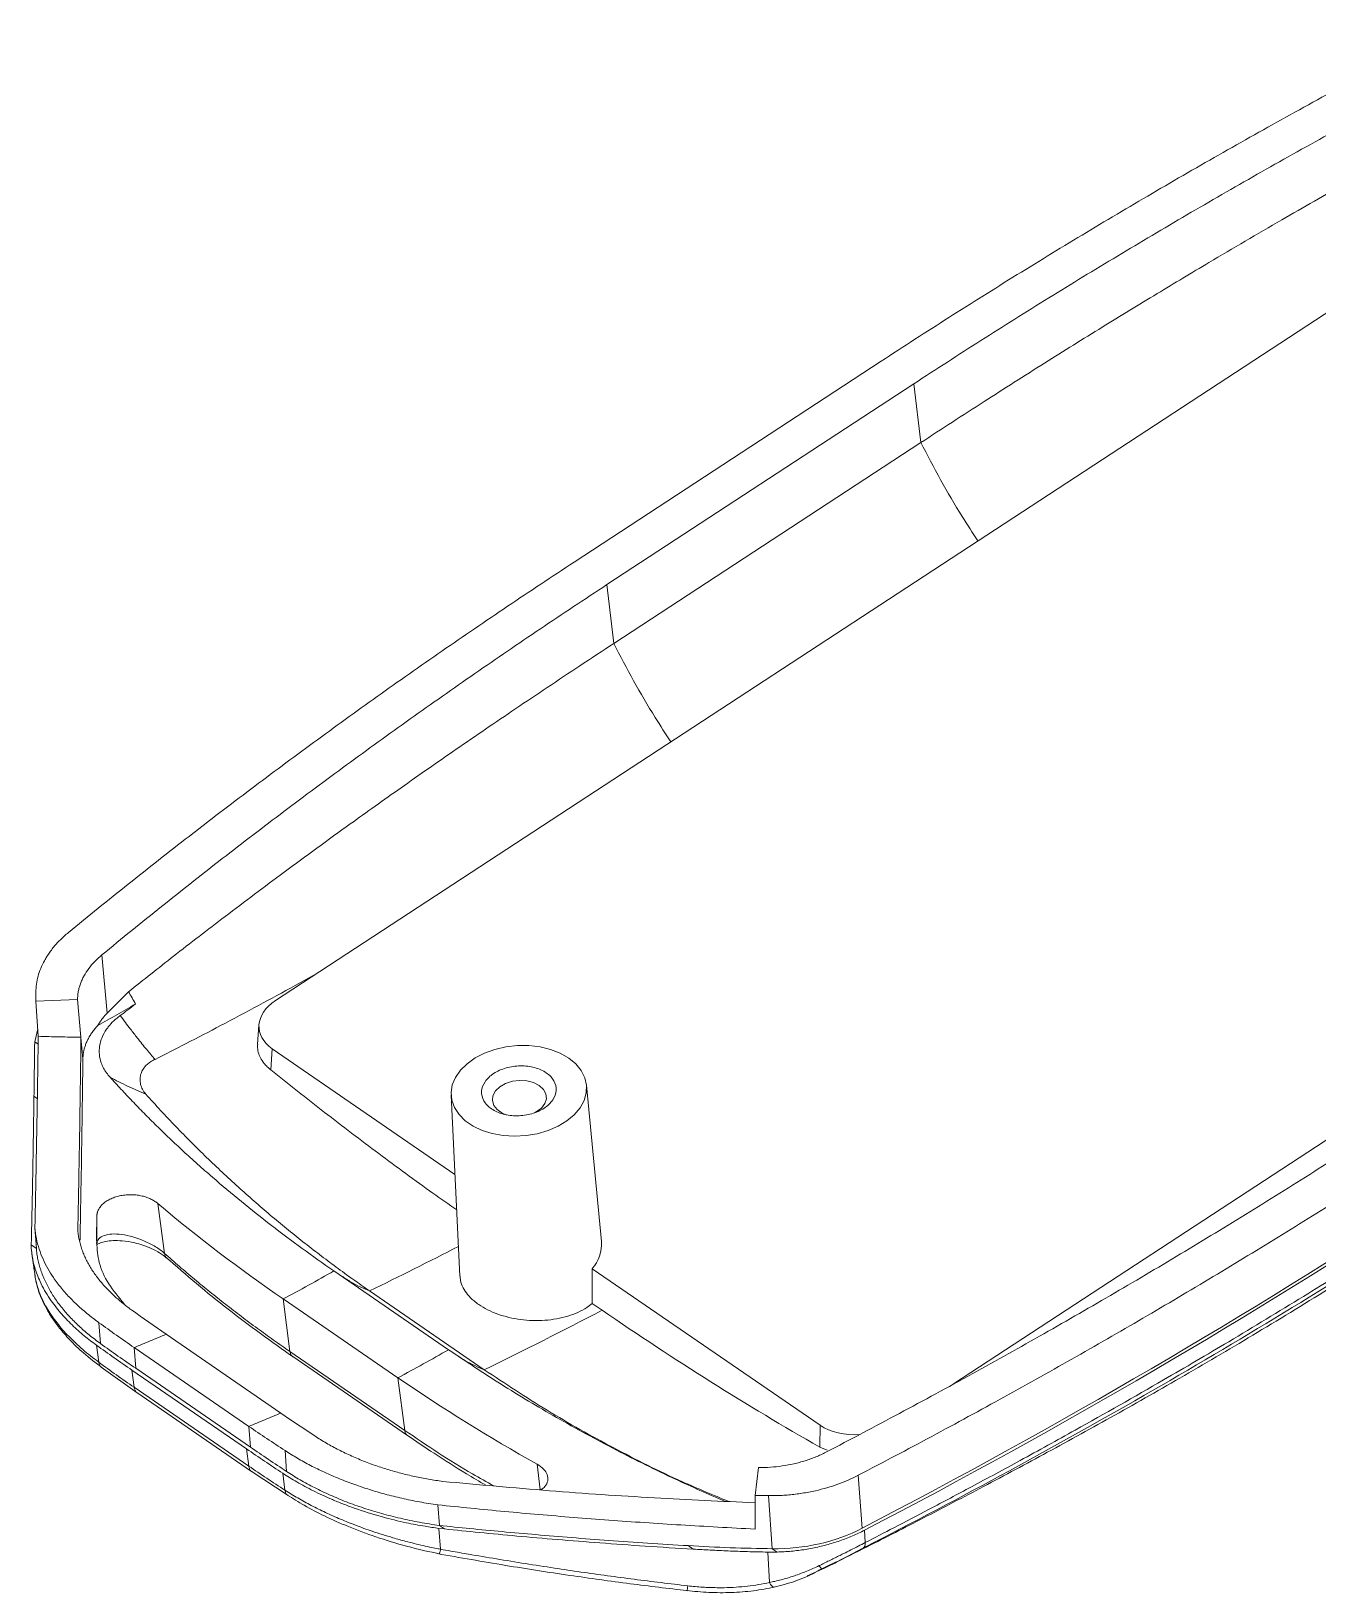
# Model space of a CAD drawing. Header units: inches. Extents: x 1127 to 2406, y 573 to 922.
# Drawn here: x 1724.12 to 1750.65, y 620.38 to 652.57 of the extents above; entities that cross this region are included whole.
import ezdxf

# ---------------------------------------------------------------- set-up
doc = ezdxf.new("R2010")
doc.units = ezdxf.units.IN

msp = doc.modelspace()

# ---------------------------------------------------------------- linework, layer by layer
at = {"color": 7, "linetype": 'Continuous', "lineweight": 15}
for p, q in [((1752.848, 648.08), (1729.162, 632.584)), ((1741.652, 645.766), (1735.321, 641.624)), ((1742.328, 645.301), (1735.997, 641.159)), ((1742.469, 644.088), (1742.328, 645.301)), ((1736.138, 639.946), (1742.469, 644.088)), ((1735.997, 641.159), (1736.138, 639.946)), ((1743.146, 624.685), (1765.557, 639.348)), ((1725.692, 632.327), (1725.584, 633.529)), ((1724.221, 632.757), (1724.219, 632.574)), ((1724.219, 632.574), (1725.08, 632.606)), ((1724.219, 632.574), (1724.269, 631.848)), ((1725.151, 631.828), (1725.08, 632.606)), ((1724.2, 631.732), (1724.259, 632)), ((1728.821, 632.085), (1728.792, 631.681)), ((1725.191, 631.381), (1725.151, 631.821)), ((1729.095, 631.591), (1729.063, 631.158)), ((1729.095, 631.591), (1732.863, 629.002)), ((1732.783, 630.637), (1732.966, 626.902)), ((1735.885, 627.619), (1735.575, 630.84)), ((1725.48, 627.574), (1725.479, 628.145)), ((1724.201, 627.899), (1724.231, 627.474)), ((1724.125, 627.478), (1724.126, 627.546)), ((1724.189, 627.029), (1724.125, 627.478)), ((1724.126, 627.546), (1724.231, 627.474)), ((1724.138, 627.361), (1724.203, 626.905)), ((1730.365, 627.012), (1732.73, 625.388)), ((1730.5, 626.925), (1730.477, 626.94)), ((1735.693, 627.058), (1740.391, 623.831)), ((1733.468, 624.974), (1731.103, 626.599)), ((1731.686, 624.81), (1729.321, 626.434)), ((1729.321, 626.434), (1729.461, 625.35)), ((1735.694, 626.341), (1735.896, 626.202)), ((1725.553, 625.514), (1725.522, 625.944)), ((1725.518, 625.129), (1725.473, 625.479)), ((1726.906, 625.706), (1729.27, 624.081)), ((1726.249, 625.432), (1728.614, 623.807)), ((1726.28, 625.004), (1726.249, 625.432)), ((1729.461, 625.35), (1731.826, 623.725)), ((1729.518, 625.244), (1731.884, 623.618)), ((1732.868, 625.298), (1732.841, 625.315)), ((1725.568, 625.028), (1726.31, 624.501)), ((1728.565, 623.343), (1726.201, 624.967)), ((1726.201, 624.967), (1726.247, 624.612)), ((1726.28, 625.004), (1728.644, 623.379)), ((1726.247, 624.612), (1728.611, 622.988)), ((1726.303, 624.506), (1728.67, 622.88)), ((1731.686, 624.81), (1731.826, 623.725)), ((1728.614, 623.807), (1728.644, 623.379)), ((1740.391, 623.831), (1740.385, 623.379)), ((1728.565, 623.343), (1728.611, 622.988)), ((1729.39, 622.878), (1729.359, 623.308)), ((1740.385, 623.379), (1740.536, 623.319)), ((1739.121, 622.958), (1739.053, 622.382)), ((1728.663, 622.885), (1729.423, 622.38)), ((1729.357, 622.492), (1729.313, 622.84)), ((1741.179, 622.8), (1741.259, 621.706)), ((1739.053, 622.382), (1739.055, 621.69)), ((1739.053, 622.382), (1739.326, 622.379)), ((1739.326, 622.379), (1739.406, 621.285)), ((1732.542, 621.764), (1732.511, 622.19)), ((1732.529, 621.704), (1732.565, 621.274)), ((1732.647, 621.692), (1732.529, 621.704)), ((1732.542, 621.764), (1732.647, 621.692)), ((1741.322, 621.412), (1741.308, 621.666)), ((1737.776, 621.276), (1737.672, 621.348)), ((1739.346, 620.588), (1739.311, 621.215)), ((1739.506, 621.216), (1739.406, 621.285)), ((1740.34, 620.827), (1740.723, 621.017)), ((1740.437, 620.86), (1740.127, 620.723))]:
    msp.add_line(p, q, dxfattribs=at)
at = {"color": 8, "linetype": 'Continuous', "lineweight": 15}
for p, q in [((1724.267, 631.686), (1724.2, 631.732)), ((1724.182, 630.616), (1724.25, 630.569)), ((1734.622, 622.496), (1734.556, 623.028))]:
    msp.add_line(p, q, dxfattribs=at)
at = {"color": 7, "linetype": 'Continuous', "lineweight": 15, "flags": 128}
for points in [[(1735.21, 631.398), (1735.355, 631.278), (1735.466, 631.143), (1735.54, 630.995), (1735.575, 630.84), (1735.57, 630.681), (1735.525, 630.524), (1735.442, 630.372), (1735.322, 630.231), (1735.169, 630.103), (1734.988, 629.994), (1734.783, 629.906), (1734.561, 629.841), (1734.329, 629.801), (1734.092, 629.788), (1733.857, 629.802), (1733.632, 629.843), (1733.422, 629.909), (1733.235, 629.998), (1733.074, 630.108), (1732.946, 630.236), (1732.853, 630.378), (1732.798, 630.53), (1732.783, 630.688), (1732.808, 630.846), (1732.872, 631.001), (1732.974, 631.148), (1733.111, 631.283), (1733.279, 631.402), (1733.473, 631.501), (1733.686, 631.578), (1733.915, 631.631), (1734.15, 631.657), (1734.387, 631.656), (1734.618, 631.629), (1734.836, 631.576), (1735.035, 631.498), (1735.21, 631.398)], [(1734.602, 630.835), (1734.485, 630.895), (1734.346, 630.931), (1734.196, 630.939), (1734.046, 630.92), (1733.906, 630.875), (1733.788, 630.807), (1733.699, 630.721), (1733.647, 630.623), (1733.635, 630.522), (1733.665, 630.424), (1733.734, 630.336), (1733.836, 630.265), (1733.919, 630.231)], [(1734.504, 630.271), (1734.54, 630.29), (1734.644, 630.368), (1734.715, 630.46), (1734.747, 630.561), (1734.738, 630.661), (1734.689, 630.755), (1734.602, 630.835)], [(1726.735, 628.402), (1726.803, 627.888), (1726.871, 627.374)]]:
    msp.add_lwpolyline(points, dxfattribs=at)
at = {"color": 7, "linetype": 'Continuous', "lineweight": 15}
for centre, radius, start, end in [((1747.985, 653.654), 33.004, 229.919, 235.5633), ((1735.131, 627.564), 0.756, 318.0047, 4.1363), ((1688.791, 716.341), 101.705, 296.05775, 297.59072), ((1747.661, 656.602), 37.816, 234.1657, 235.5123), ((1752.655, 655.387), 37.077, 235.5587, 240.7815), ((1750.882, 655.539), 38.165, 235.5107, 236.8323), ((1750.659, 655.897), 38.933, 235.5125, 236.8316)]:
    msp.add_arc(centre, radius, start, end, dxfattribs=at)
at = {"color": 8, "linetype": 'Continuous', "lineweight": 15}
msp.add_arc((1686.599, 717.618), 101.317, 296.05629, 297.21602, dxfattribs=at)
at = {"color": 7, "linetype": 'Continuous', "lineweight": 15}
for centre, major_axis, ratio, start_param, end_param in [((1729.875, 632.098), (1.053, 0.083), 0.662826, 2.260509, 3.827191), ((1741.165, 624.341), (1.049, 0.085), 0.668196, 3.829214, 4.706336)]:
    msp.add_ellipse(centre, major_axis=major_axis, ratio=ratio, start_param=start_param, end_param=end_param, dxfattribs=at)
for points, knots in [([(1753.291, 652.568), (1753.037, 652.435), (1752.529, 652.169), (1751.773, 651.766), (1751.021, 651.36), (1750.274, 650.951), (1749.531, 650.538), (1748.793, 650.121), (1748.059, 649.701), (1747.329, 649.278), (1746.604, 648.851), (1745.883, 648.421), (1745.166, 647.987), (1744.454, 647.55), (1743.747, 647.109), (1743.044, 646.665), (1742.345, 646.217), (1741.883, 645.916), (1741.652, 645.766)], [0, 0, 0, 0, 0.062561, 0.125097, 0.187613, 0.250111, 0.312596, 0.37507, 0.437537, 0.5, 0.562463, 0.62493, 0.687404, 0.749889, 0.812387, 0.874903, 0.937439, 1, 1, 1, 1]), ([(1742.328, 645.301), (1742.557, 645.45), (1743.015, 645.749), (1743.707, 646.192), (1744.404, 646.633), (1745.106, 647.069), (1745.811, 647.503), (1746.521, 647.933), (1747.236, 648.359), (1747.955, 648.783), (1748.678, 649.202), (1749.405, 649.619), (1750.137, 650.031), (1750.874, 650.441), (1751.614, 650.847), (1752.36, 651.249), (1753.109, 651.649), (1753.612, 651.912), (1753.863, 652.044)], [0, 0, 0, 0, 0.062561, 0.125097, 0.187613, 0.250111, 0.312596, 0.37507, 0.437537, 0.5, 0.562463, 0.62493, 0.687404, 0.749889, 0.812387, 0.874903, 0.937439, 1, 1, 1, 1]), ([(1753.94, 650.916), (1753.737, 650.807), (1753.316, 650.582), (1752.666, 650.228), (1751.976, 649.848), (1751.05, 649.33), (1749.852, 648.647), (1748.548, 647.883), (1747.316, 647.145), (1746.186, 646.455), (1744.995, 645.713), (1743.746, 644.919), (1742.902, 644.37), (1742.469, 644.088)], [0, 0, 0, 0, 0.050761, 0.105236, 0.163424, 0.22532, 0.340505, 0.470168, 0.563389, 0.662984, 0.768946, 0.881279, 1, 1, 1, 1]), ([(1735.321, 641.624), (1735.091, 641.472), (1734.63, 641.17), (1733.946, 640.713), (1733.267, 640.252), (1732.592, 639.789), (1731.923, 639.322), (1731.258, 638.853), (1730.599, 638.38), (1729.945, 637.904), (1729.296, 637.426), (1728.652, 636.944), (1728.012, 636.459), (1727.378, 635.971), (1726.749, 635.48), (1726.125, 634.986), (1725.506, 634.49), (1725.098, 634.156), (1724.893, 633.989)], [0, 0, 0, 0, 0.062561, 0.125097, 0.187613, 0.250111, 0.312596, 0.37507, 0.437537, 0.5, 0.562463, 0.62493, 0.687404, 0.749889, 0.812387, 0.874903, 0.937439, 1, 1, 1, 1]), ([(1725.584, 633.529), (1725.787, 633.696), (1726.195, 634.029), (1726.813, 634.526), (1727.436, 635.02), (1728.064, 635.511), (1728.697, 635.998), (1729.335, 636.483), (1729.979, 636.964), (1730.627, 637.443), (1731.28, 637.918), (1731.939, 638.39), (1732.602, 638.86), (1733.271, 639.326), (1733.944, 639.789), (1734.623, 640.249), (1735.307, 640.706), (1735.767, 641.008), (1735.997, 641.159)], [0, 0, 0, 0, 0.062562, 0.125099, 0.187615, 0.250113, 0.312597, 0.375071, 0.437537, 0.5, 0.562463, 0.624929, 0.687403, 0.749887, 0.812385, 0.874901, 0.937438, 1, 1, 1, 1]), ([(1736.138, 639.946), (1735.905, 639.793), (1735.445, 639.492), (1734.772, 639.044), (1734.122, 638.608), (1733.496, 638.183), (1732.893, 637.769), (1732.313, 637.367), (1731.756, 636.977), (1731.222, 636.598), (1730.413, 636.019), (1729.378, 635.264), (1728.164, 634.353), (1727.097, 633.532), (1726.44, 633.011), (1726.132, 632.767)], [0, 0, 0, 0, 0.066246, 0.130608, 0.193088, 0.25369, 0.312416, 0.369266, 0.424241, 0.477338, 0.528558, 0.666575, 0.791166, 0.902314, 1, 1, 1, 1]), ([(1724.893, 633.989), (1724.863, 633.964), (1724.803, 633.913), (1724.72, 633.834), (1724.643, 633.753), (1724.572, 633.67), (1724.507, 633.584), (1724.449, 633.496), (1724.383, 633.385), (1724.318, 633.248), (1724.263, 633.086), (1724.228, 632.922), (1724.223, 632.812), (1724.221, 632.757)], [0, 0, 0, 0, 0.071866, 0.143287, 0.214443, 0.285516, 0.356687, 0.42814, 0.500052, 0.625491, 0.749978, 0.87449, 1, 1, 1, 1]), ([(1725.08, 632.606), (1725.081, 632.633), (1725.083, 632.688), (1725.094, 632.77), (1725.113, 632.851), (1725.138, 632.932), (1725.171, 633.012), (1725.224, 633.118), (1725.306, 633.247), (1725.43, 633.394), (1725.532, 633.484), (1725.584, 633.529)], [0, 0, 0, 0, 0.083703, 0.166838, 0.249687, 0.332536, 0.415672, 0.499376, 0.666572, 0.832672, 1, 1, 1, 1]), ([(1726.678, 631.373), (1726.892, 631.482), (1727.343, 631.71), (1728.054, 632.081), (1728.803, 632.479), (1729.48, 632.847), (1729.897, 633.08), (1730.062, 633.173)], [0, 0, 0, 0, 0.189283, 0.399276, 0.629978, 0.852983, 1, 1, 1, 1]), ([(1726.132, 632.767), (1726.059, 632.694), (1725.912, 632.548), (1725.765, 632.401), (1725.692, 632.327)], [0, 0, 0, 0, 0.498675, 1, 1, 1, 1]), ([(1725.497, 632.071), (1725.628, 632.143), (1725.89, 632.287), (1726.148, 632.44), (1726.277, 632.516)], [0, 0, 0, 0, 0.499717, 1, 1, 1, 1]), ([(1725.692, 632.327), (1725.674, 632.309), (1725.638, 632.271), (1725.588, 632.208), (1725.54, 632.142), (1725.512, 632.095), (1725.497, 632.071)], [0, 0, 0, 0, 0.245122, 0.492906, 0.744246, 1, 1, 1, 1]), ([(1725.96, 632.275), (1725.938, 632.259), (1725.893, 632.225), (1725.832, 632.172), (1725.775, 632.115), (1725.724, 632.056), (1725.653, 631.96), (1725.578, 631.825), (1725.529, 631.649), (1725.522, 631.472), (1725.556, 631.32), (1725.611, 631.195), (1725.672, 631.095), (1725.727, 631.035), (1725.754, 631.004)], [0, 0, 0, 0, 0.047543, 0.095477, 0.14402, 0.193384, 0.243773, 0.374641, 0.506085, 0.635864, 0.764584, 0.844998, 0.923178, 1, 1, 1, 1]), ([(1726.277, 632.516), (1726.224, 632.475), (1726.119, 632.394), (1726.013, 632.315), (1725.96, 632.275)], [0, 0, 0, 0, 0.504796, 1, 1, 1, 1]), ([(1725.96, 632.275), (1726.031, 632.182), (1726.146, 632.028), (1726.328, 631.794), (1726.495, 631.585), (1726.62, 631.44), (1726.678, 631.373)], [0, 0, 0, 0, 0.304982, 0.501363, 0.77127, 1, 1, 1, 1]), ([(1725.497, 632.071), (1725.476, 632.048), (1725.434, 632.001), (1725.38, 631.929), (1725.332, 631.858), (1725.293, 631.786), (1725.26, 631.715), (1725.234, 631.645), (1725.215, 631.577), (1725.201, 631.51), (1725.193, 631.445), (1725.191, 631.402), (1725.191, 631.381)], [0, 0, 0, 0, 0.111334, 0.220596, 0.327578, 0.432094, 0.533981, 0.633104, 0.729347, 0.822621, 0.912855, 1, 1, 1, 1]), ([(1724.193, 631.602), (1724.192, 631.51), (1724.191, 631.331), (1724.188, 631.076), (1724.185, 630.839), (1724.183, 630.689), (1724.182, 630.616)], [0, 0, 0, 0, 0.272569, 0.530091, 0.772569, 1, 1, 1, 1]), ([(1724.2, 631.732), (1724.198, 631.711), (1724.194, 631.667), (1724.193, 631.624), (1724.193, 631.602)], [0, 0, 0, 0, 0.500015, 1, 1, 1, 1]), ([(1724.269, 631.848), (1724.267, 631.666), (1724.262, 631.305), (1724.254, 630.775), (1724.246, 630.26), (1724.237, 629.759), (1724.228, 629.272), (1724.219, 628.8), (1724.21, 628.343), (1724.204, 628.046), (1724.201, 627.899)], [0, 0, 0, 0, 0.132513, 0.262858, 0.391046, 0.517086, 0.64099, 0.762768, 0.882434, 1, 1, 1, 1]), ([(1724.269, 631.848), (1724.416, 631.844), (1724.71, 631.836), (1725.004, 631.831), (1725.151, 631.828)], [0, 0, 0, 0, 0.499287, 1, 1, 1, 1]), ([(1725.151, 631.821), (1725.148, 631.638), (1725.144, 631.275), (1725.136, 630.742), (1725.129, 630.223), (1725.121, 629.718), (1725.112, 629.228), (1725.104, 628.752), (1725.095, 628.291), (1725.089, 627.992), (1725.086, 627.844)], [0, 0, 0, 0, 0.132488, 0.262834, 0.391014, 0.517053, 0.640981, 0.762808, 0.882495, 1, 1, 1, 1]), ([(1728.795, 631.68), (1728.794, 631.667), (1728.786, 631.614), (1728.804, 631.52), (1728.849, 631.402), (1728.915, 631.303), (1728.989, 631.221), (1729.038, 631.179), (1729.063, 631.158)], [0, 0, 0, 0, 0.075241, 0.2923279, 0.5037654, 0.7213151, 0.8598238, 1, 1, 1, 1]), ([(1725.131, 627.648), (1725.138, 628.001), (1725.153, 628.778), (1725.173, 630.026), (1725.185, 630.931), (1725.191, 631.381)], [0, 0, 0, 0, 0.296212, 0.650475, 1, 1, 1, 1]), ([(1726.678, 631.373), (1726.662, 631.365), (1726.63, 631.35), (1726.587, 631.323), (1726.548, 631.295), (1726.513, 631.266), (1726.466, 631.22), (1726.416, 631.152), (1726.377, 631.058), (1726.364, 630.958), (1726.377, 630.857), (1726.415, 630.755), (1726.461, 630.69), (1726.485, 630.657)], [0, 0, 0, 0, 0.053092, 0.105078, 0.155578, 0.204201, 0.250548, 0.376747, 0.500466, 0.624569, 0.750225, 0.871229, 1, 1, 1, 1]), ([(1725.754, 631.004), (1725.827, 630.923), (1725.976, 630.759), (1726.209, 630.511), (1726.454, 630.259), (1726.71, 630.003), (1726.979, 629.743), (1727.26, 629.479), (1727.555, 629.211), (1727.952, 628.862), (1728.456, 628.438), (1729.073, 627.949), (1729.708, 627.472), (1730.146, 627.165), (1730.365, 627.012)], [0, 0, 0, 0, 0.056196, 0.113979, 0.173349, 0.234306, 0.296851, 0.360982, 0.426701, 0.494005, 0.62129, 0.748057, 0.874296, 1, 1, 1, 1]), ([(1725.754, 631.004), (1725.813, 630.972), (1725.93, 630.909), (1726.111, 630.821), (1726.294, 630.739), (1726.422, 630.684), (1726.485, 630.657)], [0, 0, 0, 0, 0.2522985, 0.5044312, 0.7591372, 1, 1, 1, 1]), ([(1729.063, 631.158), (1729.433, 630.863), (1730.174, 630.273), (1731.29, 629.428), (1732.199, 628.759), (1732.736, 628.384), (1732.899, 628.27)], [0, 0, 0, 0, 0.290622, 0.581411, 0.872706, 1, 1, 1, 1]), ([(1734.746, 631.095), (1734.678, 631.141), (1734.596, 631.178), (1734.413, 631.228), (1734.313, 631.24), (1734.112, 631.238), (1734.011, 631.223), (1733.822, 631.169), (1733.734, 631.13), (1733.586, 631.033), (1733.525, 630.975), (1733.441, 630.85), (1733.416, 630.782), (1733.408, 630.648), (1733.424, 630.58), (1733.493, 630.457), (1733.546, 630.4), (1733.614, 630.354)], [0, 0, 0, 0, 0.125, 0.125, 0.25, 0.25, 0.375, 0.375, 0.5, 0.5, 0.625, 0.625, 0.75, 0.75, 0.875, 0.875, 1, 1, 1, 1]), ([(1733.614, 630.354), (1733.682, 630.307), (1733.765, 630.27), (1733.948, 630.22), (1734.047, 630.208), (1734.248, 630.211), (1734.35, 630.225), (1734.539, 630.279), (1734.626, 630.318), (1734.775, 630.415), (1734.835, 630.473), (1734.92, 630.598), (1734.944, 630.666), (1734.953, 630.801), (1734.937, 630.868), (1734.868, 630.991), (1734.815, 631.048), (1734.746, 631.095)], [0, 0, 0, 0, 0.125, 0.125, 0.25, 0.25, 0.375, 0.375, 0.5, 0.5, 0.625, 0.625, 0.75, 0.75, 0.875, 0.875, 1, 1, 1, 1]), ([(1726.485, 630.657), (1726.587, 630.544), (1726.792, 630.32), (1727.104, 629.99), (1727.42, 629.667), (1727.74, 629.352), (1728.063, 629.044), (1728.39, 628.743), (1728.72, 628.45), (1729.053, 628.163), (1729.389, 627.884), (1729.727, 627.613), (1730.068, 627.348), (1730.41, 627.091), (1730.755, 626.841), (1730.987, 626.679), (1731.103, 626.599)], [0, 0, 0, 0, 0.074558, 0.148608, 0.222185, 0.295317, 0.368015, 0.440263, 0.512042, 0.583334, 0.654124, 0.724395, 0.794132, 0.863321, 0.931948, 1, 1, 1, 1]), ([(1724.182, 630.616), (1724.18, 630.44), (1724.174, 630.096), (1724.166, 629.601), (1724.158, 629.134), (1724.15, 628.696), (1724.142, 628.288), (1724.134, 627.906), (1724.129, 627.664), (1724.126, 627.546)], [0, 0, 0, 0, 0.16599, 0.32427, 0.474838, 0.617695, 0.752841, 0.880277, 1, 1, 1, 1]), ([(1752.142, 630.066), (1751.911, 629.916), (1751.45, 629.615), (1750.751, 629.168), (1750.049, 628.724), (1749.342, 628.284), (1748.63, 627.847), (1747.915, 627.414), (1747.194, 626.984), (1746.469, 626.558), (1745.74, 626.135), (1745.006, 625.716), (1744.268, 625.3), (1743.526, 624.887), (1742.779, 624.479), (1742.027, 624.073), (1741.271, 623.671), (1740.764, 623.406), (1740.51, 623.273)], [0, 0, 0, 0, 0.062562, 0.125099, 0.187615, 0.250113, 0.312597, 0.375071, 0.437537, 0.5, 0.562463, 0.624929, 0.687403, 0.749887, 0.812385, 0.874901, 0.937438, 1, 1, 1, 1]), ([(1741.179, 622.8), (1741.433, 622.932), (1741.941, 623.198), (1742.697, 623.601), (1743.449, 624.007), (1744.196, 624.417), (1744.939, 624.83), (1745.677, 625.246), (1746.411, 625.666), (1747.141, 626.09), (1747.866, 626.516), (1748.587, 626.947), (1749.304, 627.38), (1750.016, 627.818), (1750.723, 628.258), (1751.426, 628.703), (1752.125, 629.15), (1752.587, 629.451), (1752.818, 629.602)], [0, 0, 0, 0, 0.062561, 0.125097, 0.187613, 0.250111, 0.312596, 0.37507, 0.437537, 0.5, 0.562463, 0.62493, 0.687404, 0.749889, 0.812387, 0.874903, 0.937439, 1, 1, 1, 1]), ([(1726.735, 628.402), (1726.729, 628.406), (1726.719, 628.414), (1726.702, 628.427), (1726.685, 628.439), (1726.662, 628.455), (1726.631, 628.473), (1726.591, 628.493), (1726.55, 628.512), (1726.492, 628.534), (1726.415, 628.557), (1726.311, 628.576), (1726.197, 628.584), (1726.082, 628.58), (1725.974, 628.566), (1725.87, 628.54), (1725.77, 628.502), (1725.681, 628.455), (1725.61, 628.401), (1725.564, 628.354), (1725.534, 628.313), (1725.515, 628.282), (1725.5, 628.249), (1725.491, 628.221), (1725.485, 628.198), (1725.482, 628.181), (1725.48, 628.164), (1725.479, 628.152), (1725.479, 628.145)], [0.000001, 0.000001, 0.000001, 0.000001, 0.0156261, 0.0312511, 0.0468761, 0.0625011, 0.093751, 0.125001, 0.1562509, 0.1875009, 0.2500008, 0.3125006, 0.3750005, 0.4375004, 0.5000003, 0.5625002, 0.6250001, 0.6875, 0.7499999, 0.8124998, 0.8437498, 0.8749997, 0.9062497, 0.9374996, 0.9531246, 0.9687496, 0.9843746, 0.9999753, 0.9999753, 0.9999753, 0.9999753]), ([(1725.479, 628.145), (1725.478, 628.059), (1725.474, 627.886), (1725.471, 627.715), (1725.47, 627.63)], [0, 0, 0, 0, 0.501593, 1, 1, 1, 1]), ([(1741.322, 621.412), (1741.519, 621.513), (1741.961, 621.742), (1742.692, 622.124), (1743.561, 622.585), (1744.566, 623.128), (1745.89, 623.859), (1747.325, 624.674), (1748.893, 625.593), (1750.316, 626.455), (1751.696, 627.316), (1752.554, 627.872), (1752.96, 628.135)], [0, 0, 0, 0, 0.048556, 0.108941, 0.181156, 0.265201, 0.361074, 0.516281, 0.632655, 0.76794, 0.890388, 1, 1, 1, 1]), ([(1725.522, 625.944), (1725.48, 625.975), (1725.394, 626.038), (1725.272, 626.136), (1725.156, 626.235), (1725.044, 626.337), (1724.939, 626.441), (1724.84, 626.547), (1724.747, 626.655), (1724.66, 626.765), (1724.564, 626.9), (1724.462, 627.064), (1724.363, 627.26), (1724.284, 627.465), (1724.226, 627.68), (1724.209, 627.825), (1724.201, 627.899)], [0, 0, 0, 0, 0.0545801, 0.1094144, 0.1644906, 0.2197965, 0.2753213, 0.3310578, 0.3870103, 0.4431857, 0.499591, 0.5924003, 0.6888227, 0.7888867, 0.8926241, 1, 1, 1, 1]), ([(1725.086, 627.844), (1725.09, 627.808), (1725.097, 627.738), (1725.118, 627.634), (1725.145, 627.531), (1725.178, 627.429), (1725.218, 627.329), (1725.265, 627.23), (1725.317, 627.132), (1725.375, 627.037), (1725.438, 626.944), (1725.505, 626.853), (1725.578, 626.764), (1725.655, 626.678), (1725.736, 626.594), (1725.82, 626.512), (1725.908, 626.433), (1726, 626.356), (1726.094, 626.281), (1726.16, 626.232), (1726.193, 626.208)], [0, 0, 0, 0, 0.060777, 0.12076, 0.180091, 0.238907, 0.297311, 0.355257, 0.412645, 0.469386, 0.5254, 0.580667, 0.635221, 0.689096, 0.742321, 0.794924, 0.846948, 0.898441, 0.949445, 1, 1, 1, 1]), ([(1726.871, 627.374), (1726.844, 627.398), (1726.817, 627.421), (1726.754, 627.467), (1726.721, 627.489), (1726.615, 627.554), (1726.539, 627.593), (1726.305, 627.696), (1726.137, 627.742), (1725.847, 627.782), (1725.719, 627.774), (1725.582, 627.724), (1725.546, 627.701), (1725.508, 627.659), (1725.498, 627.644), (1725.488, 627.619), (1725.485, 627.61), (1725.482, 627.592), (1725.481, 627.584), (1725.48, 627.574)], [0, 0, 0, 0, 0.0625, 0.0625, 0.125, 0.125, 0.25, 0.25, 0.5, 0.5, 0.75, 0.75, 0.875, 0.875, 0.9375, 0.9375, 0.96875, 0.96875, 1, 1, 1, 1]), ([(1741.282, 621.298), (1743.315, 622.344), (1745.305, 623.425), (1749.19, 625.665), (1751.085, 626.824), (1752.928, 628.029)], [0, 0, 0, 0, 0.5, 0.5, 1, 1, 1, 1]), ([(1725.473, 625.479), (1725.43, 625.51), (1725.342, 625.574), (1725.215, 625.676), (1725.088, 625.784), (1724.964, 625.899), (1724.842, 626.022), (1724.725, 626.152), (1724.613, 626.29), (1724.46, 626.502), (1724.31, 626.767), (1724.199, 627.062), (1724.144, 627.292), (1724.131, 627.423), (1724.125, 627.478)], [0, 0, 0, 0, 0.053962, 0.110192, 0.168797, 0.229927, 0.293763, 0.360348, 0.429616, 0.501478, 0.673922, 0.813793, 0.92216, 1, 1, 1, 1]), ([(1724.231, 627.474), (1724.235, 627.436), (1724.242, 627.361), (1724.262, 627.248), (1724.289, 627.136), (1724.322, 627.024), (1724.363, 626.914), (1724.41, 626.804), (1724.463, 626.695), (1724.523, 626.587), (1724.589, 626.481), (1724.661, 626.376), (1724.739, 626.273), (1724.823, 626.171), (1724.912, 626.071), (1725.006, 625.973), (1725.106, 625.877), (1725.211, 625.783), (1725.32, 625.691), (1725.434, 625.601), (1725.514, 625.543), (1725.553, 625.514)], [0, 0, 0, 0, 0.054571, 0.108931, 0.163065, 0.216962, 0.270626, 0.324062, 0.377276, 0.430272, 0.483055, 0.53563, 0.588004, 0.640183, 0.69217, 0.743971, 0.795586, 0.847006, 0.898222, 0.949224, 1, 1, 1, 1]), ([(1725.474, 627.599), (1725.484, 627.46), (1725.505, 627.173), (1725.698, 626.743), (1725.929, 626.47), (1726.044, 626.333)], [0, 0, 0, 0, 0.318863, 0.659619, 1, 1, 1, 1]), ([(1725.481, 627.548), (1725.481, 627.549), (1725.482, 627.562), (1725.534, 627.585), (1725.655, 627.622), (1725.809, 627.639), (1726.011, 627.635), (1726.226, 627.601), (1726.431, 627.544), (1726.609, 627.475), (1726.786, 627.382), (1726.876, 627.31), (1726.922, 627.273)], [0, 0, 0, 0, 0.011637, 0.156894, 0.266396, 0.373212, 0.480205, 0.613936, 0.696256, 0.788175, 0.889888, 1, 1, 1, 1]), ([(1740.652, 620.967), (1740.889, 621.086), (1741.514, 621.4), (1742.551, 621.932), (1743.79, 622.579), (1745.104, 623.283), (1746.485, 624.044), (1747.929, 624.865), (1749.432, 625.752), (1750.977, 626.696), (1752.012, 627.366), (1752.529, 627.7)], [0, 0, 0, 0, 0.059074, 0.155831, 0.25915, 0.369024, 0.485449, 0.606165, 0.73319, 0.86652, 1, 1, 1, 1]), ([(1726.871, 627.374), (1726.974, 627.284), (1727.179, 627.104), (1727.492, 626.839), (1727.809, 626.579), (1728.131, 626.324), (1728.457, 626.073), (1728.787, 625.827), (1729.121, 625.585), (1729.348, 625.428), (1729.461, 625.35)], [0, 0, 0, 0, 0.125103, 0.25017, 0.375203, 0.500206, 0.625184, 0.750139, 0.875077, 1, 1, 1, 1]), ([(1726.901, 627.291), (1727.322, 626.929), (1728.165, 626.203), (1729.079, 625.555), (1729.537, 625.231)], [0, 0, 0, 0, 0.500013, 1, 1, 1, 1]), ([(1724.213, 626.849), (1724.211, 626.862), (1724.207, 626.879), (1724.204, 626.901), (1724.202, 626.912), (1724.201, 626.918), (1724.201, 626.919)], [0, 0, 0, 0, 0.528874, 0.748237, 0.926846, 1, 1, 1, 1]), ([(1724.215, 626.851), (1724.231, 626.777), (1724.26, 626.633), (1724.337, 626.437), (1724.415, 626.277), (1724.488, 626.148), (1724.579, 626.005), (1724.717, 625.818), (1724.925, 625.58), (1725.21, 625.303), (1725.456, 625.115), (1725.587, 625.014)], [0, 0, 0, 0, 0.112017, 0.218365, 0.298455, 0.356424, 0.423759, 0.530584, 0.662361, 0.818936, 1, 1, 1, 1]), ([(1732.972, 626.902), (1732.972, 626.874), (1732.974, 626.794), (1733.025, 626.666), (1733.118, 626.523), (1733.234, 626.407), (1733.373, 626.302), (1733.533, 626.207), (1733.742, 626.118), (1733.973, 626.05), (1734.215, 626.005), (1734.466, 625.985), (1734.716, 625.989), (1734.961, 626.02), (1735.191, 626.075), (1735.403, 626.154), (1735.571, 626.244), (1735.658, 626.313), (1735.694, 626.341)], [0, 0, 0, 0, 0.038273, 0.106882, 0.172914, 0.240891, 0.281785, 0.347289, 0.4147, 0.480202, 0.547587, 0.613414, 0.681116, 0.747554, 0.815891, 0.882815, 0.951671, 1, 1, 1, 1]), ([(1735.693, 627.058), (1735.693, 626.939), (1735.695, 626.7), (1735.694, 626.461), (1735.694, 626.341)], [0, 0, 0, 0, 0.496189, 1, 1, 1, 1]), ([(1726.201, 624.967), (1726.078, 625.052), (1725.833, 625.221), (1725.593, 625.393), (1725.473, 625.479)], [0, 0, 0, 0, 0.499949, 1, 1, 1, 1]), ([(1725.553, 625.514), (1725.673, 625.428), (1725.913, 625.257), (1726.158, 625.088), (1726.28, 625.004)], [0, 0, 0, 0, 0.500032, 1, 1, 1, 1]), ([(1726.906, 625.706), (1726.796, 625.66), (1726.576, 625.566), (1726.358, 625.477), (1726.249, 625.432)], [0, 0, 0, 0, 0.497648, 1, 1, 1, 1]), ([(1732.73, 625.388), (1733.088, 625.148), (1733.808, 624.666), (1734.962, 623.979), (1736.161, 623.325), (1737.318, 622.749), (1738.084, 622.412), (1738.424, 622.262)], [0, 0, 0, 0, 0.2064225, 0.4142398, 0.6282582, 0.8349658, 1, 1, 1, 1]), ([(1738.507, 622.258), (1738.188, 622.391), (1737.374, 622.73), (1736.124, 623.357), (1734.756, 624.122), (1733.896, 624.691), (1733.468, 624.974)], [0, 0, 0, 0, 0.1786606, 0.4545525, 0.7281866, 1, 1, 1, 1]), ([(1728.614, 623.807), (1728.724, 623.851), (1728.943, 623.94), (1729.162, 624.035), (1729.27, 624.081)], [0, 0, 0, 0, 0.502427, 1, 1, 1, 1]), ([(1730.002, 623.591), (1730.041, 623.566), (1730.12, 623.516), (1730.242, 623.443), (1730.368, 623.373), (1730.498, 623.306), (1730.631, 623.241), (1730.768, 623.179), (1730.907, 623.12), (1731.051, 623.063), (1731.236, 622.995), (1731.467, 622.919), (1731.745, 622.84), (1732.029, 622.772), (1732.319, 622.715), (1732.515, 622.686), (1732.614, 622.672)], [0, 0, 0, 0, 0.05627, 0.112256, 0.168013, 0.223596, 0.279062, 0.334469, 0.389872, 0.44533, 0.500902, 0.601093, 0.700738, 0.800194, 0.899826, 1, 1, 1, 1]), ([(1731.865, 623.631), (1732.053, 623.504), (1732.458, 623.23), (1733.002, 622.884), (1733.364, 622.673), (1733.498, 622.594)], [0, 0, 0, 0, 0.353137, 0.76059, 1, 1, 1, 1]), ([(1729.313, 622.84), (1729.187, 622.924), (1728.935, 623.09), (1728.689, 623.259), (1728.565, 623.343)], [0, 0, 0, 0, 0.5000511, 1, 1, 1, 1]), ([(1728.644, 623.379), (1728.768, 623.295), (1729.014, 623.127), (1729.265, 622.961), (1729.39, 622.878)], [0, 0, 0, 0, 0.4999683, 1, 1, 1, 1]), ([(1732.511, 622.19), (1732.447, 622.199), (1732.319, 622.217), (1732.131, 622.25), (1731.947, 622.285), (1731.768, 622.324), (1731.594, 622.365), (1731.425, 622.409), (1731.261, 622.455), (1731.102, 622.503), (1730.948, 622.553), (1730.739, 622.626), (1730.478, 622.725), (1730.172, 622.858), (1729.883, 622.999), (1729.61, 623.149), (1729.442, 623.255), (1729.359, 623.308)], [0, 0, 0, 0, 0.054118, 0.10734, 0.159653, 0.211045, 0.261518, 0.311078, 0.359728, 0.407471, 0.454312, 0.500254, 0.601645, 0.702311, 0.802285, 0.901537, 1, 1, 1, 1]), ([(1740.51, 623.273), (1740.477, 623.256), (1740.409, 623.222), (1740.304, 623.177), (1740.195, 623.135), (1740.083, 623.097), (1739.968, 623.064), (1739.812, 623.025), (1739.612, 622.988), (1739.367, 622.961), (1739.203, 622.959), (1739.121, 622.958)], [0, 0, 0, 0, 0.083704, 0.16686, 0.249752, 0.332668, 0.415896, 0.499721, 0.666776, 0.832767, 1, 1, 1, 1]), ([(1734.635, 622.495), (1734.665, 622.518), (1734.737, 622.574), (1734.785, 622.686), (1734.775, 622.812), (1734.699, 622.933), (1734.604, 622.996), (1734.556, 623.028)], [0, 0, 0, 0, 0.153237, 0.367564, 0.579092, 0.78837, 1, 1, 1, 1]), ([(1729.313, 622.84), (1729.359, 622.811), (1729.453, 622.749), (1729.605, 622.659), (1729.768, 622.569), (1729.944, 622.477), (1730.133, 622.386), (1730.336, 622.296), (1730.554, 622.207), (1730.893, 622.081), (1731.326, 621.946), (1731.819, 621.826), (1732.209, 621.751), (1732.434, 621.718), (1732.529, 621.704)], [0, 0, 0, 0, 0.053881, 0.110027, 0.168546, 0.229587, 0.29333, 0.35982, 0.428989, 0.500751, 0.673685, 0.813838, 0.922283, 1, 1, 1, 1]), ([(1729.39, 622.878), (1729.435, 622.849), (1729.526, 622.79), (1729.668, 622.706), (1729.815, 622.623), (1729.967, 622.543), (1730.124, 622.465), (1730.286, 622.391), (1730.453, 622.319), (1730.624, 622.25), (1730.8, 622.185), (1730.98, 622.123), (1731.164, 622.065), (1731.351, 622.01), (1731.542, 621.959), (1731.736, 621.911), (1731.934, 621.868), (1732.134, 621.829), (1732.337, 621.794), (1732.473, 621.774), (1732.542, 621.764)], [0, 0, 0, 0, 0.053604, 0.107458, 0.16155, 0.215868, 0.2704, 0.325138, 0.380086, 0.435249, 0.490632, 0.546243, 0.602089, 0.658175, 0.714508, 0.771093, 0.827936, 0.885043, 0.942403, 1, 1, 1, 1]), ([(1732.614, 622.672), (1733.346, 622.605), (1734.799, 622.472), (1736.946, 622.329), (1738.361, 622.263), (1739.054, 622.231)], [0, 0, 0, 0, 0.341233, 0.677466, 1, 1, 1, 1]), ([(1739.326, 622.379), (1739.373, 622.379), (1739.467, 622.378), (1739.607, 622.384), (1739.747, 622.394), (1739.886, 622.409), (1740.025, 622.428), (1740.163, 622.452), (1740.333, 622.488), (1740.534, 622.539), (1740.759, 622.613), (1740.976, 622.699), (1741.111, 622.766), (1741.179, 622.8)], [0, 0, 0, 0, 0.071866, 0.143287, 0.214443, 0.285516, 0.356687, 0.42814, 0.500052, 0.625491, 0.749978, 0.87449, 1, 1, 1, 1]), ([(1732.565, 621.274), (1732.548, 621.278), (1732.487, 621.289), (1732.367, 621.313), (1732.203, 621.349), (1732.025, 621.392), (1731.818, 621.444), (1731.525, 621.526), (1731.181, 621.634), (1730.821, 621.764), (1730.501, 621.892), (1730.192, 622.03), (1729.898, 622.176), (1729.617, 622.329), (1729.444, 622.437), (1729.357, 622.492)], [0, 0, 0, 0, 0.0143538, 0.0502767, 0.1003141, 0.1509732, 0.2006326, 0.2758509, 0.4016937, 0.5009855, 0.6004585, 0.7000653, 0.7998717, 0.8998873, 1, 1, 1, 1]), ([(1729.403, 622.392), (1729.519, 622.321), (1729.761, 622.17), (1730.183, 621.951), (1730.674, 621.731), (1731.241, 621.521), (1731.878, 621.324), (1732.333, 621.224), (1732.567, 621.172)], [0, 0, 0, 0, 0.133676, 0.280629, 0.440779, 0.614097, 0.800515, 1, 1, 1, 1]), ([(1732.511, 622.19), (1732.738, 622.166), (1733.197, 622.118), (1733.89, 622.051), (1734.595, 621.989), (1735.311, 621.929), (1736.038, 621.874), (1736.776, 621.822), (1737.526, 621.774), (1738.287, 621.729), (1738.798, 621.703), (1739.055, 621.69)], [0, 0, 0, 0, 0.104399, 0.210457, 0.318182, 0.427583, 0.538668, 0.651444, 0.765921, 0.882104, 1, 1, 1, 1]), ([(1737.672, 621.348), (1737.393, 621.365), (1736.847, 621.399), (1736.045, 621.454), (1735.277, 621.512), (1734.544, 621.573), (1733.846, 621.635), (1733.182, 621.698), (1732.751, 621.743), (1732.542, 621.764)], [0, 0, 0, 0, 0.162917, 0.319148, 0.468692, 0.611548, 0.74772, 0.877204, 1, 1, 1, 1]), ([(1732.647, 621.692), (1732.887, 621.667), (1733.384, 621.616), (1734.158, 621.544), (1734.986, 621.472), (1735.868, 621.403), (1736.804, 621.336), (1737.446, 621.296), (1737.776, 621.276)], [0, 0, 0, 0, 0.140427, 0.291351, 0.45277, 0.624684, 0.807095, 1, 1, 1, 1]), ([(1739.406, 621.285), (1739.732, 621.281), (1740.063, 621.316), (1740.694, 621.459), (1740.993, 621.567), (1741.259, 621.706)], [0, 0, 0, 0, 0.5, 0.5, 1, 1, 1, 1]), ([(1741.308, 621.666), (1741.268, 621.646), (1741.187, 621.605), (1741.061, 621.549), (1740.932, 621.496), (1740.798, 621.447), (1740.661, 621.402), (1740.521, 621.362), (1740.379, 621.327), (1740.235, 621.296), (1740.09, 621.27), (1739.944, 621.249), (1739.797, 621.233), (1739.652, 621.222), (1739.555, 621.218), (1739.506, 621.216)], [0, 0, 0, 0, 0.076276, 0.152997, 0.230075, 0.307419, 0.384935, 0.46253, 0.540108, 0.617573, 0.694833, 0.771795, 0.848368, 0.924464, 1, 1, 1, 1]), ([(1740.372, 620.936), (1740.407, 620.953), (1740.476, 620.987), (1740.58, 621.037), (1740.68, 621.087), (1740.778, 621.135), (1740.895, 621.194), (1741.029, 621.261), (1741.179, 621.338), (1741.274, 621.387), (1741.322, 621.412)], [0, 0, 0, 0, 0.107627, 0.213032, 0.316258, 0.417356, 0.516389, 0.679035, 0.840122, 1, 1, 1, 1]), ([(1740.437, 620.86), (1740.582, 620.934), (1740.727, 621.01), (1741.011, 621.158), (1741.151, 621.231), (1741.282, 621.298)], [0, 0, 0, 0, 0.5, 0.5, 1, 1, 1, 1]), ([(1732.501, 621.184), (1732.967, 621.102), (1733.874, 620.941), (1735.201, 620.737), (1736.451, 620.563), (1737.259, 620.466), (1737.65, 620.42)], [0, 0, 0, 0, 0.273433, 0.531245, 0.773433, 1, 1, 1, 1]), ([(1732.538, 621.181), (1732.539, 621.18), (1732.541, 621.179), (1732.544, 621.207), (1732.563, 621.24), (1732.564, 621.263), (1732.565, 621.274)], [0, 0, 0, 0, 0.2552596, 0.6328681, 0.8178048, 1, 1, 1, 1]), ([(1737.663, 620.52), (1737.479, 620.542), (1737.111, 620.585), (1736.561, 620.654), (1736.011, 620.727), (1735.461, 620.804), (1734.696, 620.917), (1733.923, 621.04), (1733.211, 621.161), (1732.827, 621.227), (1732.635, 621.262), (1732.565, 621.274)], [0, 0, 0, 0, 0.107598, 0.215196, 0.322793, 0.43039, 0.537988, 0.772994, 0.886094, 0.95844, 1, 1, 1, 1]), ([(1737.776, 621.276), (1737.893, 621.269), (1738.133, 621.256), (1738.506, 621.239), (1738.901, 621.224), (1739.172, 621.218), (1739.311, 621.215)], [0, 0, 0, 0, 0.227431, 0.469909, 0.727431, 1, 1, 1, 1]), ([(1740.729, 621.005), (1740.688, 620.984), (1740.591, 620.935), (1740.494, 620.888), (1740.437, 620.86)], [0, 0, 0, 0, 0.413474, 1, 1, 1, 1]), ([(1739.346, 620.588), (1739.385, 620.596), (1739.465, 620.612), (1739.589, 620.643), (1739.723, 620.681), (1739.9, 620.738), (1740.119, 620.82), (1740.288, 620.898), (1740.372, 620.936)], [0, 0, 0, 0, 0.111255, 0.231048, 0.359421, 0.496382, 0.747583, 1, 1, 1, 1]), ([(1739.44, 620.492), (1739.586, 620.529), (1739.877, 620.604), (1740.158, 620.729), (1740.298, 620.792)], [0, 0, 0, 0, 0.502591, 1, 1, 1, 1]), ([(1740.372, 620.936), (1740.388, 620.911), (1740.403, 620.891), (1740.425, 620.865), (1740.433, 620.859), (1740.437, 620.86)], [0, 0, 0, 0, 0.5, 0.5, 1, 1, 1, 1]), ([(1737.639, 620.421), (1737.793, 620.406), (1738.1, 620.377), (1738.562, 620.377), (1739.021, 620.41), (1739.314, 620.468), (1739.461, 620.496)], [0, 0, 0, 0, 0.248413, 0.497793, 0.748265, 1, 1, 1, 1]), ([(1737.663, 620.52), (1737.714, 620.515), (1737.815, 620.504), (1737.968, 620.492), (1738.118, 620.485), (1738.268, 620.481), (1738.448, 620.481), (1738.658, 620.49), (1738.895, 620.511), (1739.125, 620.542), (1739.272, 620.573), (1739.346, 620.588)], [0, 0, 0, 0, 0.089675, 0.178432, 0.266388, 0.353663, 0.440382, 0.583496, 0.724034, 0.862644, 1, 1, 1, 1])]:
    msp.add_open_spline(points, degree=3, knots=knots, dxfattribs=at)
at = {"color": 8, "linetype": 'Continuous', "lineweight": 15}
for points, knots in [([(1742.469, 644.088), (1742.602, 643.832), (1742.869, 643.318), (1743.266, 642.639), (1743.538, 642.227), (1743.647, 642.061)], [0, 0, 0, 0, 0.373335, 0.746669, 1, 1, 1, 1]), ([(1737.316, 637.919), (1737.207, 638.085), (1736.935, 638.497), (1736.538, 639.176), (1736.271, 639.69), (1736.138, 639.946)], [0, 0, 0, 0, 0.2533308, 0.6266654, 1, 1, 1, 1]), ([(1726.918, 627.28), (1726.906, 627.291), (1726.882, 627.315), (1726.875, 627.354), (1726.871, 627.374)], [0, 0, 0, 0, 0.473258, 1, 1, 1, 1]), ([(1725.518, 625.129), (1725.405, 625.216), (1725.178, 625.39), (1724.94, 625.617), (1724.771, 625.8), (1724.656, 625.938), (1724.554, 626.077), (1724.449, 626.239), (1724.351, 626.421), (1724.289, 626.573), (1724.257, 626.673), (1724.242, 626.724), (1724.229, 626.774), (1724.219, 626.816), (1724.215, 626.841), (1724.213, 626.849)], [0, 0, 0, 0, 0.160333, 0.319959, 0.399478, 0.478814, 0.557998, 0.636976, 0.754492, 0.868821, 0.897929, 0.926963, 0.955921, 0.984799, 1, 1, 1, 1]), ([(1731.103, 626.599), (1730.972, 626.655), (1730.771, 626.74), (1730.594, 626.862), (1730.532, 626.904)], [0, 0, 0, 0, 0.654435, 1, 1, 1, 1]), ([(1729.461, 625.35), (1729.466, 625.326), (1729.476, 625.281), (1729.505, 625.255), (1729.52, 625.243)], [0, 0, 0, 0, 0.509062, 1, 1, 1, 1]), ([(1733.468, 624.974), (1733.336, 625.03), (1733.137, 625.115), (1732.96, 625.236), (1732.9, 625.277)], [0, 0, 0, 0, 0.658803, 1, 1, 1, 1]), ([(1725.573, 625.025), (1725.573, 625.025), (1725.555, 625.032), (1725.533, 625.066), (1725.523, 625.108), (1725.518, 625.129)], [0, 0, 0, 0, 0.004185, 0.510392, 1, 1, 1, 1]), ([(1726.247, 624.612), (1726.252, 624.591), (1726.262, 624.548), (1726.286, 624.514), (1726.304, 624.506), (1726.306, 624.506)], [0, 0, 0, 0, 0.480434, 0.960868, 1, 1, 1, 1]), ([(1731.826, 623.725), (1732.283, 623.416), (1732.878, 623.013), (1733.514, 622.661), (1733.662, 622.58)], [0, 0, 0, 0, 0.768628, 1, 1, 1, 1]), ([(1731.826, 623.725), (1731.83, 623.702), (1731.84, 623.657), (1731.869, 623.632), (1731.883, 623.619)], [0, 0, 0, 0, 0.509096, 1, 1, 1, 1]), ([(1728.669, 622.882), (1728.667, 622.883), (1728.649, 622.89), (1728.626, 622.924), (1728.616, 622.967), (1728.611, 622.988)], [0, 0, 0, 0, 0.039634, 0.519817, 1, 1, 1, 1]), ([(1729.42, 622.384), (1729.417, 622.385), (1729.397, 622.393), (1729.373, 622.428), (1729.362, 622.471), (1729.357, 622.492)], [0, 0, 0, 0, 0.071759, 0.544661, 1, 1, 1, 1]), ([(1737.663, 620.52), (1737.66, 620.499), (1737.655, 620.456), (1737.651, 620.423), (1737.651, 620.423), (1737.651, 620.423)], [0, 0, 0, 0, 0.3566595, 0.728897, 1, 1, 1, 1]), ([(1739.346, 620.588), (1739.356, 620.57), (1739.378, 620.534), (1739.41, 620.504), (1739.433, 620.49), (1739.443, 620.494), (1739.446, 620.495)], [0, 0, 0, 0, 0.302544, 0.614397, 0.926251, 1, 1, 1, 1])]:
    msp.add_open_spline(points, degree=3, knots=knots, dxfattribs=at)
at = {"color": 7, "linetype": 'Continuous', "lineweight": 15}
for points in [[(1726.277, 632.516), (1726.228, 632.6), (1726.18, 632.683), (1726.132, 632.767)], [(1725.151, 631.821), (1725.151, 631.823), (1725.151, 631.826), (1725.151, 631.828)], [(1741.259, 621.706), (1745.322, 623.823), (1749.211, 626.096), (1752.898, 628.508)], [(1752.951, 628.471), (1749.263, 626.058), (1745.373, 623.784), (1741.308, 621.666)], [(1729.321, 626.434), (1729.669, 626.619), (1730.017, 626.812), (1730.365, 627.012)], [(1726.906, 625.706), (1726.665, 625.871), (1726.428, 626.039), (1726.193, 626.208)], [(1735.896, 626.202), (1737.392, 625.174), (1738.889, 624.233), (1740.385, 623.379)], [(1731.686, 624.81), (1732.034, 624.995), (1732.382, 625.188), (1732.73, 625.388)], [(1726.247, 624.612), (1726.001, 624.781), (1725.758, 624.953), (1725.518, 625.129)], [(1729.357, 622.492), (1729.106, 622.653), (1728.857, 622.819), (1728.611, 622.988)], [(1739.406, 621.285), (1738.828, 621.292), (1738.25, 621.313), (1737.672, 621.348)], [(1741.282, 621.298), (1741.308, 621.315), (1741.323, 621.357), (1741.322, 621.412)], [(1739.506, 621.216), (1739.441, 621.214), (1739.376, 621.214), (1739.311, 621.215)]]:
    msp.add_open_spline(points, degree=3, dxfattribs=at)

doc.saveas('drawing.dxf')
